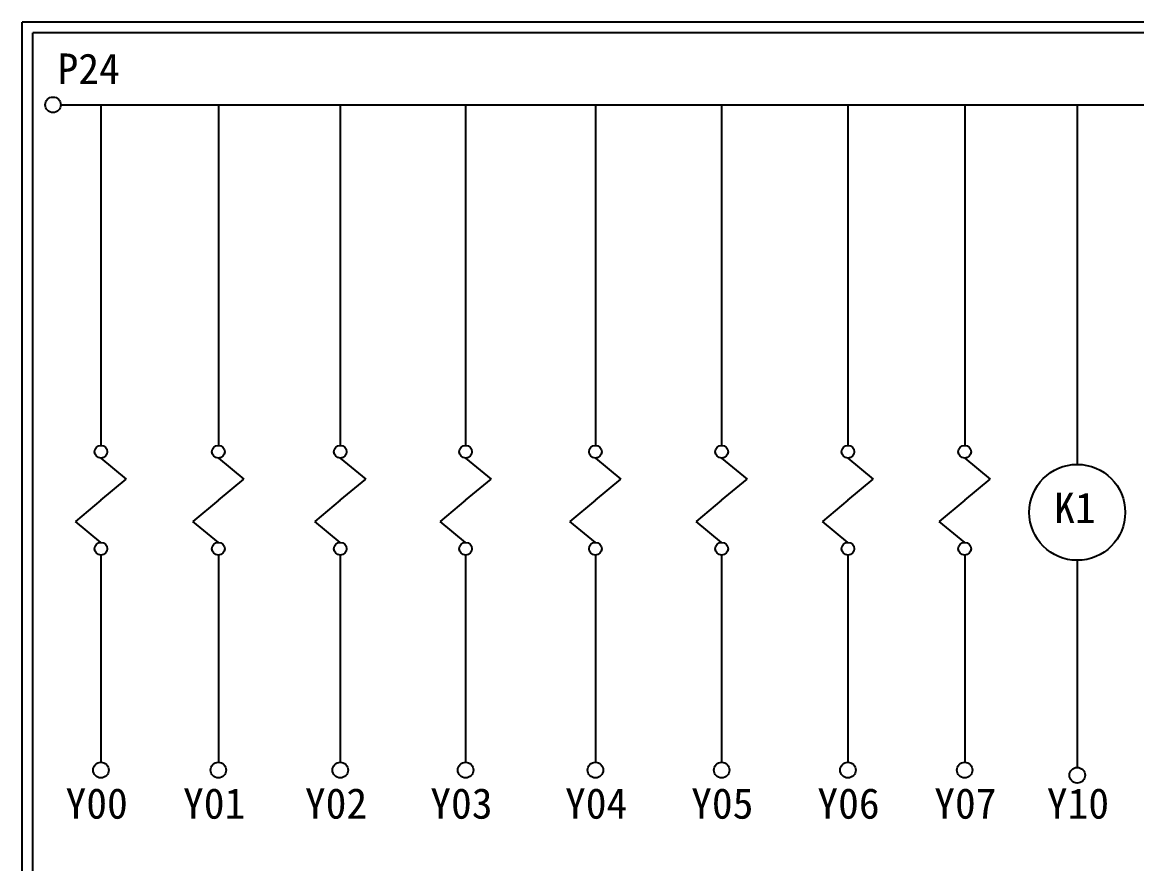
# Model space of a CAD drawing. Extents: x 972 to 1259, y -4 to 200.
# Drawn here: x 971.7 to 1103.1, y 100.9 to 200.2 of the extents above; entities that cross this region are included whole.
import ezdxf

# ---------------------------------------------------------------- set-up
doc = ezdxf.new("R2010")
doc.units = 0
doc.layers.add('圖框層', color=7, linetype='CONTINUOUS')
doc.layers.add('標尺寸層', color=3, linetype='CONTINUOUS')
doc.styles.add('STSL', font='kaiu.ttf')

msp = doc.modelspace()

# ---------------------------------------------------------------- linework, layer by layer
at = {"layer": '圖框層', "color": 7}
for p, q in [((1258.66, 200.19), (971.66, 200.19)), ((971.66, -3.78), (971.66, 200.19)), ((1257.41, 198.94), (972.91, 198.94)), ((972.91, -2.53), (972.91, 198.94))]:
    msp.add_line(p, q, dxfattribs=at)
at = {"layer": '標尺寸層', "color": 7}
for p, q in [((976.2, 190.45), (1253.79, 190.45)), ((980.93, 190.45), (980.93, 150.25)), ((994.79, 190.45), (994.79, 150.25)), ((1009.17, 190.45), (1009.17, 150.25)), ((1023.96, 190.45), (1023.96, 150.25)), ((1039.28, 190.45), (1039.28, 150.25)), ((1054.17, 190.45), (1054.17, 150.25)), ((1069.06, 190.45), (1069.06, 150.25)), ((1082.84, 190.45), (1082.84, 150.25)), ((1096.12, 190.45), (1096.12, 148)), ((980.93, 148.75), (983.93, 146.26)), ((994.79, 148.75), (997.79, 146.26)), ((1009.17, 148.75), (1012.17, 146.26)), ((1023.96, 148.75), (1026.96, 146.26)), ((1039.28, 148.75), (1042.28, 146.26)), ((1054.17, 148.75), (1057.17, 146.26)), ((1069.06, 148.75), (1072.06, 146.26)), ((1082.84, 148.75), (1085.84, 146.26)), ((980.93, 143.77), (983.93, 146.26)), ((994.79, 143.77), (997.79, 146.26)), ((1009.17, 143.77), (1012.17, 146.26)), ((1023.96, 143.77), (1026.96, 146.26)), ((1039.28, 143.77), (1042.28, 146.26)), ((1054.17, 143.77), (1057.17, 146.26)), ((1069.06, 143.77), (1072.06, 146.26)), ((1082.84, 143.77), (1085.84, 146.26)), ((980.93, 143.77), (977.93, 141.28)), ((994.79, 143.77), (991.79, 141.28)), ((1009.17, 143.77), (1006.16, 141.28)), ((1023.96, 143.77), (1020.95, 141.28)), ((1039.28, 143.77), (1036.27, 141.28)), ((1054.17, 143.77), (1051.16, 141.28)), ((1069.06, 143.77), (1066.05, 141.28)), ((1082.84, 143.77), (1079.84, 141.28)), ((980.93, 138.79), (977.93, 141.28)), ((994.79, 138.79), (991.79, 141.28)), ((1009.17, 138.79), (1006.16, 141.28)), ((1023.96, 138.79), (1020.95, 141.28)), ((1039.28, 138.79), (1036.27, 141.28)), ((1054.17, 138.79), (1051.16, 141.28)), ((1069.06, 138.79), (1066.05, 141.28)), ((1082.84, 138.79), (1079.84, 141.28)), ((980.93, 137.29), (980.93, 112.84)), ((994.79, 137.29), (994.79, 112.84)), ((1009.17, 137.29), (1009.17, 112.84)), ((1023.96, 137.29), (1023.96, 112.84)), ((1039.28, 137.29), (1039.28, 112.84)), ((1054.17, 137.29), (1054.17, 112.84)), ((1069.06, 137.29), (1069.06, 112.84)), ((1082.84, 137.29), (1082.84, 112.84)), ((1096.12, 136.68), (1096.12, 112.23))]:
    msp.add_line(p, q, dxfattribs=at)
for centre, radius in [((975.28, 190.45), 0.92), ((980.93, 149.5), 0.751), ((994.79, 149.5), 0.751), ((1009.17, 149.5), 0.751), ((1023.96, 149.5), 0.751), ((1039.28, 149.5), 0.751), ((1054.17, 149.5), 0.751), ((1069.06, 149.5), 0.751), ((1082.84, 149.5), 0.751), ((1096.12, 142.34), 5.66), ((980.93, 138.04), 0.751), ((994.79, 138.04), 0.751), ((1009.17, 138.04), 0.751), ((1023.96, 138.04), 0.751), ((1039.28, 138.04), 0.751), ((1054.17, 138.04), 0.751), ((1069.06, 138.04), 0.751), ((1082.84, 138.04), 0.751), ((980.93, 111.92), 0.92), ((994.79, 111.92), 0.92), ((1009.17, 111.92), 0.92), ((1023.96, 111.92), 0.92), ((1039.28, 111.92), 0.92), ((1054.17, 111.92), 0.92), ((1069.06, 111.92), 0.92), ((1082.84, 111.92), 0.92), ((1096.12, 111.31), 0.92)]:
    msp.add_circle(centre, radius, dxfattribs=at)

# ---------------------------------------------------------------- texts
at = {"layer": '圖框層', "color": 4, "style": 'STSL'}
for s, p in [('P24', (975.82, 192.91)), ('K1', (1093.4, 141.08)), ('Y00', (976.76, 106.18)), ('Y01', (990.62, 106.18)), ('Y02', (1005, 106.18)), ('Y03', (1019.79, 106.18)), ('Y04', (1035.69, 106.18)), ('Y05', (1050.57, 106.18)), ('Y06', (1065.46, 106.18)), ('Y07', (1079.25, 106.18)), ('Y10', (1092.53, 106.18))]:
    msp.add_text(s, height=3.6, dxfattribs=at).set_placement(p)

doc.saveas('drawing.dxf')
